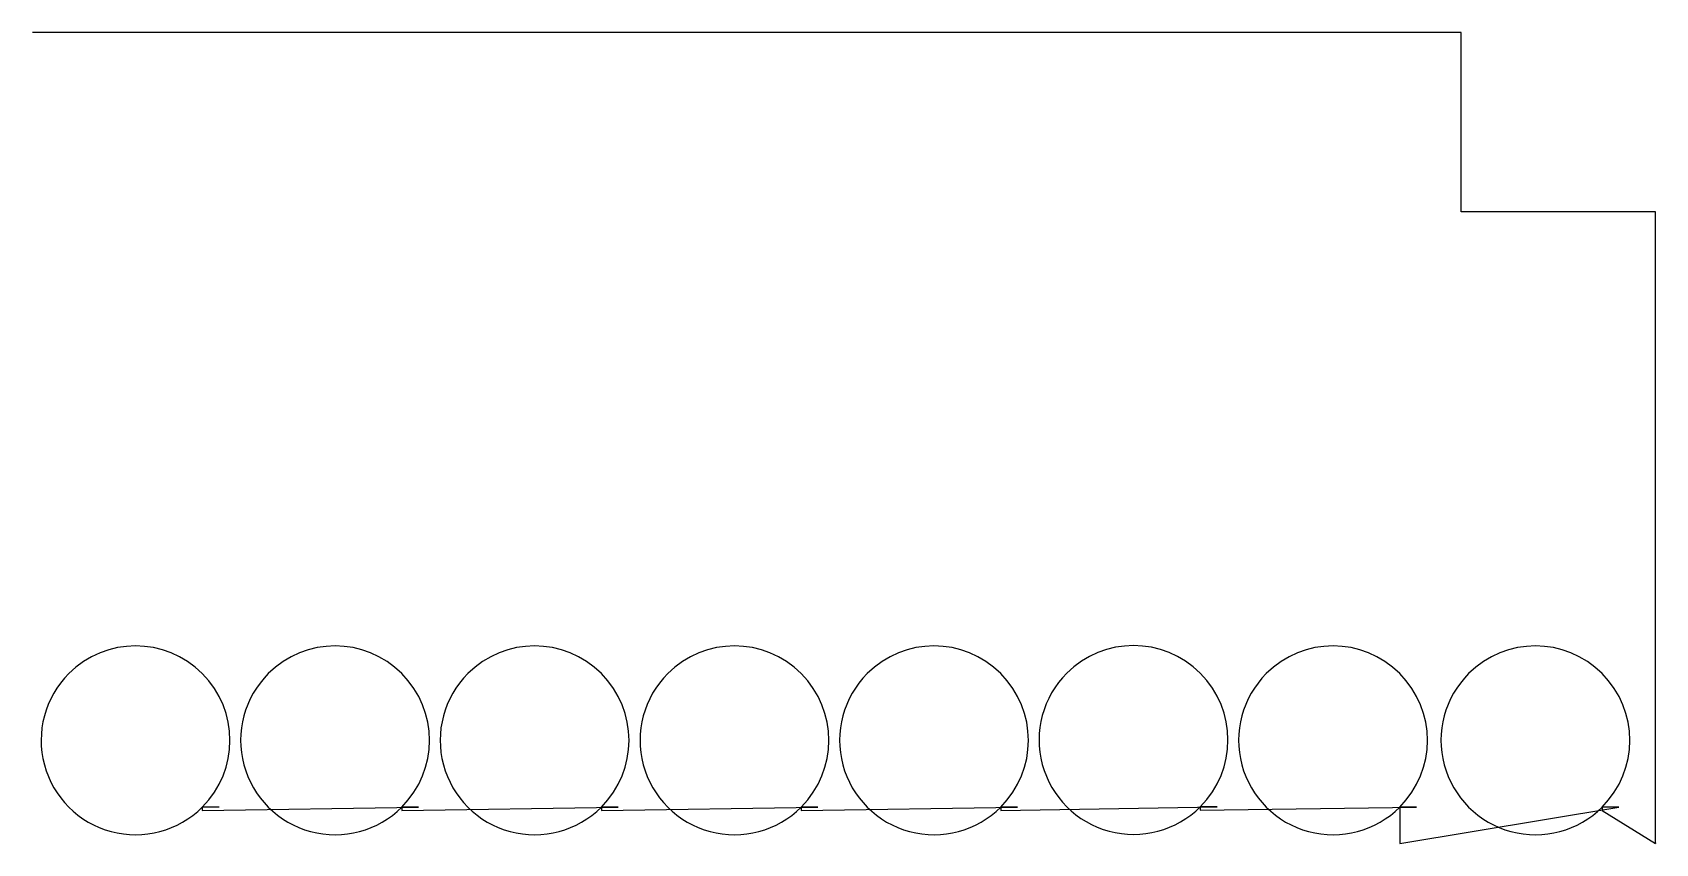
# Model space of a CAD drawing. Header units: metres. Extents: x 0 to 2420, y 0 to 1209.
import ezdxf

# ---------------------------------------------------------------- set-up
doc = ezdxf.new("R2010")
doc.units = ezdxf.units.M

msp = doc.modelspace()

# ---------------------------------------------------------------- linework, layer by layer
at = {"layer": 'TOOL_0'}
for p, q in [((1, 1209.038), (0, 1209.038)), ((2130.067, 1209.038), (1, 1209.038)), ((2130.067, 941.838), (2130.067, 1209.038)), ((2419.678, 941.838), (2130.067, 941.838)), ((2419.678, 1), (2419.678, 941.838)), ((278.206, 54.285), (253.206, 54.285)), ((253.206, 54.285), (253.206, 49.285)), ((253.206, 49.285), (575.65, 54.285)), ((575.65, 54.285), (550.65, 54.285)), ((550.65, 54.285), (550.65, 49.285)), ((550.65, 49.285), (873.095, 54.285)), ((873.095, 54.285), (848.095, 54.285)), ((848.095, 54.285), (848.095, 49.285)), ((848.095, 49.285), (1171.073, 54.285)), ((1171.073, 54.285), (1146.073, 54.285)), ((1146.073, 54.285), (1146.073, 49.285)), ((1146.073, 49.285), (1468.518, 54.285)), ((1443.518, 49.285), (1765.962, 54.82)), ((1468.518, 54.285), (1443.518, 54.285)), ((1443.518, 54.285), (1443.518, 49.285)), ((1765.962, 54.82), (1740.962, 54.82)), ((1740.962, 54.82), (1740.962, 49.82)), ((1740.962, 49.82), (2063.407, 54.285)), ((2063.407, 54.285), (2038.407, 54.285)), ((2038.407, 54.285), (2038.407, 49.285)), ((2038.407, 0), (2365.116, 54.285)), ((2038.407, 49.285), (2038.407, 0)), ((2365.116, 54.285), (2340.116, 54.285)), ((2340.116, 54.285), (2340.116, 49.285)), ((2340.116, 49.285), (2419.678, 0)), ((2419.678, 0), (2419.678, 1)), ((2419.678, 1), (2419.678, 0)), ((2419.678, 0), (2419.678, 1)), ((2419.678, 0), (2419.678, 0))]:
    msp.add_line(p, q, dxfattribs=at)
for centre, start, end in [((153.681, 153.81), 315, 134.999712), ((451.125, 153.81), 315, 134.999712), ((748.57, 153.81), 315, 134.999712), ((1046.548, 153.81), 315, 134.999712), ((1343.993, 153.81), 315, 134.999712), ((1641.437, 154.345), 315, 134.999712), ((1938.882, 153.81), 315, 134.999712), ((2240.591, 153.81), 315, 134.999712), ((153.681, 153.81), 134.999712, 315), ((451.125, 153.81), 134.999712, 315), ((748.57, 153.81), 134.999712, 315), ((1046.548, 153.81), 134.999712, 315), ((1343.993, 153.81), 134.999712, 315), ((1641.437, 154.345), 134.999712, 315), ((1938.882, 153.81), 134.999712, 315), ((2240.591, 153.81), 134.999712, 315)]:
    msp.add_arc(centre, 140.75, start, end, dxfattribs=at)

doc.saveas('drawing.dxf')
